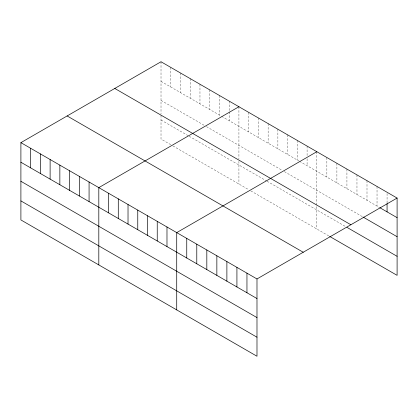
<?xml version="1.0" encoding="UTF-8"?>
<svg xmlns="http://www.w3.org/2000/svg" width="418" height="418" viewBox="0 0 418 418"><rect width="100%" height="100%" fill="white"/><g stroke="black" fill="none" stroke-linecap="round" stroke-linejoin="round"><path stroke-width="0.31" stroke-dasharray="2.09 1.57" d="M161.014 81.358L221.065 116.026M221.608 116.34L298.974 161.008M299.518 161.322L379.262 207.359M161.014 100.393L204.297 125.384M206.461 126.633L282.202 170.366M284.371 171.615L362.542 216.743M161.014 120.008L188.607 135.939M189.145 136.252L266.512 180.921M267.055 181.234L345.817 226.708M170.753 144.67L161.014 139.048L161.014 114.495M172.916 145.919L248.658 189.652M250.826 190.901L329.091 236.086M387.068 193.529L387.068 203.017M377.031 186.475L377.031 206.074M366.999 180.68L366.999 200.279M356.967 174.886L356.967 194.49M346.93 169.097L346.93 188.696M336.898 163.302L336.898 182.901M326.866 157.508L326.866 177.112M316.828 151.713L316.828 229.007M307.089 146.091L307.089 156.212M307.089 158.741L307.089 165.695M297.355 140.469L297.355 160.073M287.615 134.847L287.615 154.451M277.876 129.225L277.876 148.829M268.137 123.603L268.137 143.202M258.397 117.98L258.397 137.579M248.658 112.358L248.658 131.957M238.924 106.736L238.924 158.861M238.924 161.311L238.924 184.03M229.184 101.114L229.184 111.23M229.184 111.862L229.184 120.713M219.445 95.492L219.445 115.091M209.705 89.87L209.705 109.469M199.966 84.243L199.966 103.847M190.227 78.621L190.227 98.225M180.487 72.998L180.487 92.603M170.753 67.376L170.753 86.981M161.014 61.754L161.014 113.879"/><path stroke-width="0.63" d="M20.9 142.648L256.986 278.952L256.986 356.246L20.9 219.941L20.9 142.648L161.014 61.754L397.1 198.059L397.1 275.352L329.65 236.41M238.924 106.736L98.81 187.63L98.81 264.923M316.828 151.713L176.72 232.607L176.72 309.9M256.986 278.952L397.1 198.059M379.821 207.683L397.1 217.658M363.096 217.067L397.1 236.698M114.778 88.449L350.864 224.753M346.93 227.35L397.1 256.312M67.136 115.953L303.222 252.258M20.9 162.247L256.986 298.551M20.9 181.287L256.986 317.591M20.9 200.901L256.986 337.206M387.068 203.65L387.068 211.869M246.954 273.158L246.954 292.762M236.922 267.368L236.922 286.967M226.885 261.574L226.885 281.173M216.853 255.779L216.853 275.384M206.821 249.985L206.821 269.589M196.784 244.196L196.784 263.795M186.752 238.401L186.752 258.005M166.981 226.984L166.981 246.589M157.241 221.362L157.241 240.967M147.502 215.74L147.502 235.344M137.762 210.118L137.762 229.717M128.023 204.496L128.023 224.095M118.289 198.874L118.289 218.473M108.549 193.252L108.549 212.851M89.071 182.008L89.071 201.607M79.331 176.386L79.331 195.985M69.592 170.758L69.592 190.362M59.852 165.136L59.852 184.74M50.118 159.514L50.118 179.118M40.379 153.892L40.379 173.496M30.639 148.27L30.639 167.874"/></g></svg>
